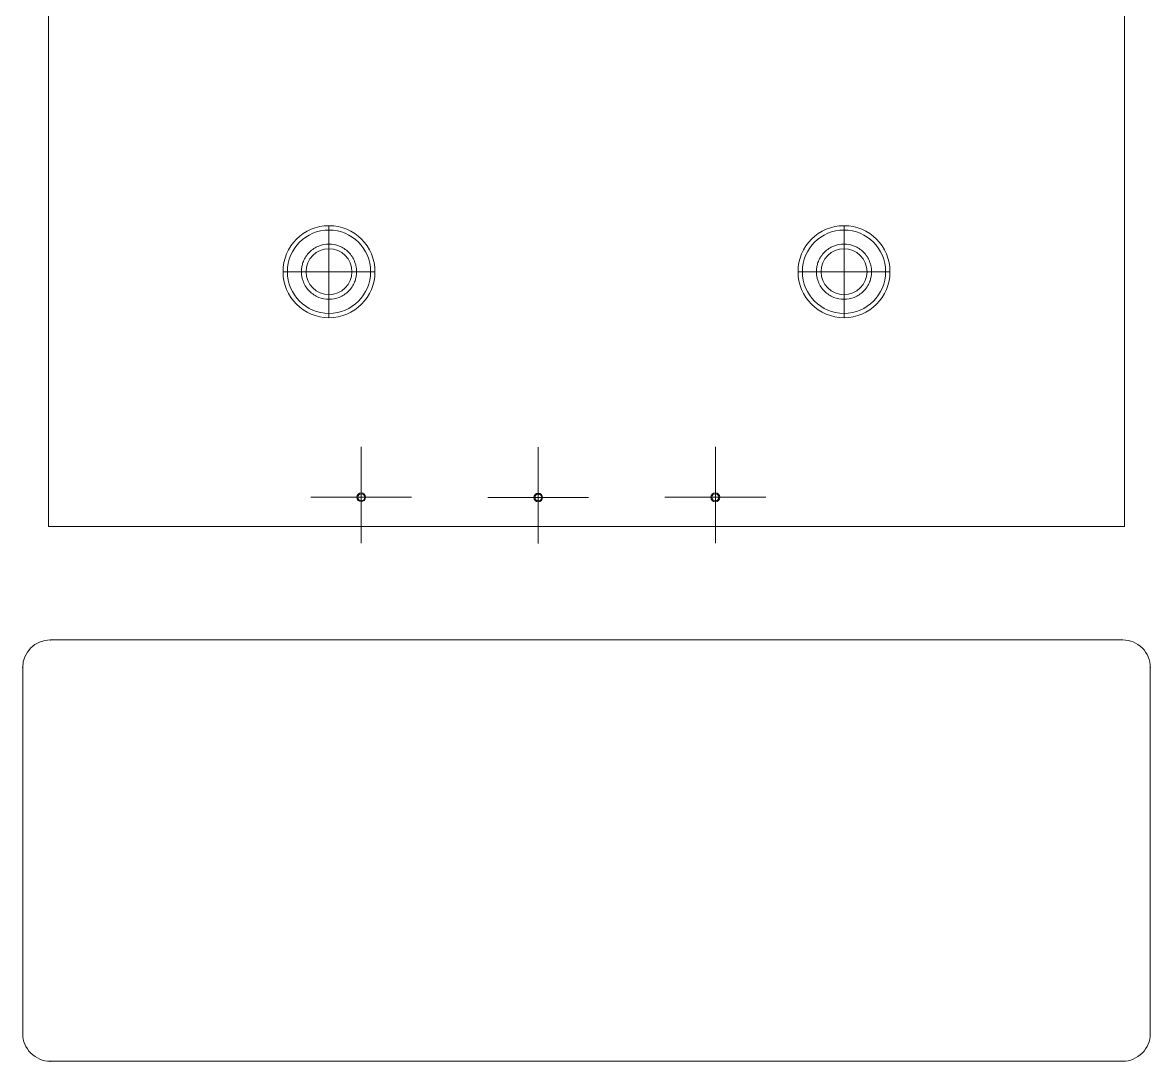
# Model space of a CAD drawing. Header units: millimetres. Extents: x -31 to 31, y -56 to 56.
# Drawn here: x -30.7 to 30.7, y -56.5 to 0 of the extents above; entities that cross this region are included whole.
import ezdxf

# ---------------------------------------------------------------- set-up
doc = ezdxf.new("R2010")
doc.units = ezdxf.units.MM
doc.header["$MEASUREMENT"] = 0

msp = doc.modelspace()

# ---------------------------------------------------------------- linework, layer by layer
at = {"layer": 'Defpoints', "lineweight": 15}
for points in [[(-29.2499, 28.3097), (-29.2499, 28.3097), (-29.2499, -27.3902), (-29.2499, -27.3902)], [(29.2499, -27.3902), (29.2499, -27.3902), (29.2499, 28.3097), (29.2499, 28.3097)], [(-28.7547, -27.3902), (-28.7547, -27.3902), (-29.2499, -27.3902), (-29.2499, -27.3902)], [(-27.7969, -27.3902), (-27.7969, -27.3902), (-28.7547, -27.3902), (-28.7547, -27.3902)], [(27.797, -27.3902), (27.797, -27.3902), (-27.7969, -27.3902), (-27.7969, -27.3902)], [(28.7547, -27.3902), (28.7547, -27.3902), (27.797, -27.3902), (27.797, -27.3902)], [(29.2499, -27.3902), (29.2499, -27.3902), (28.7547, -27.3902), (28.7547, -27.3902)], [(-29.15, -33.5502), (-29.9784, -33.5502), (-30.65, -34.2218), (-30.65, -35.05)], [(-29.15, -33.5502), (-29.15, -33.5502), (29.15, -33.5502), (29.15, -33.5502)], [(-30.6498, -54.9501), (-30.6498, -54.9501), (-30.6498, -35.05), (-30.6498, -35.05)], [(30.6498, -35.05), (30.6498, -35.05), (30.6498, -54.9501), (30.6498, -54.9501)], [(29.15, -56.4501), (29.15, -56.4501), (-29.15, -56.4501), (-29.15, -56.4501)]]:
    msp.add_open_spline(points, degree=3, dxfattribs=at)
for points, knots in [([(-11.4999, -13.5402), (-11.4999, -12.1595), (-12.6192, -11.0402), (-13.9999, -11.0402), (-13.9999, -11.0402), (-15.3807, -11.0402), (-16.4999, -12.1595), (-16.4999, -13.5402), (-16.4999, -13.5402), (-16.4999, -14.9209), (-15.3807, -16.0402), (-14, -16.0402), (-14, -16.0402), (-12.6192, -16.0402), (-11.5, -14.9209), (-11.4999, -13.5402)], [0, 0, 0, 0, 0.25, 0.25, 0.25, 0.25, 0.5, 0.5, 0.5, 0.5, 0.75, 0.75, 0.75, 0.75, 1, 1, 1, 1]), ([(-11.7358, -13.5402), (-11.7358, -12.2897), (-12.7495, -11.276), (-13.9999, -11.276), (-13.9999, -11.276), (-15.2504, -11.276), (-16.2641, -12.2897), (-16.2641, -13.5402), (-16.2641, -13.5402), (-16.2641, -14.7907), (-15.2504, -15.8044), (-14, -15.8044), (-14, -15.8044), (-12.7495, -15.8044), (-11.7358, -14.7907), (-11.7358, -13.5402)], [0, 0, 0, 0, 0.25, 0.25, 0.25, 0.25, 0.5, 0.5, 0.5, 0.5, 0.75, 0.75, 0.75, 0.75, 1, 1, 1, 1]), ([(16.5001, -13.5402), (16.5001, -12.1595), (15.3808, -11.0402), (14.0001, -11.0402), (14.0001, -11.0402), (12.6193, -11.0402), (11.5001, -12.1595), (11.5001, -13.5402), (11.5001, -13.5402), (11.5001, -14.9209), (12.6193, -16.0402), (14, -16.0402), (14, -16.0402), (15.3808, -16.0402), (16.5, -14.9209), (16.5001, -13.5402)], [0, 0, 0, 0, 0.25, 0.25, 0.25, 0.25, 0.5, 0.5, 0.5, 0.5, 0.75, 0.75, 0.75, 0.75, 1, 1, 1, 1]), ([(16.2642, -13.5402), (16.2642, -12.2897), (15.2505, -11.276), (14.0001, -11.276), (14.0001, -11.276), (12.7496, -11.276), (11.7359, -12.2897), (11.7359, -13.5402), (11.7359, -13.5402), (11.7359, -14.7907), (12.7496, -15.8044), (14, -15.8044), (14, -15.8044), (15.2505, -15.8044), (16.2642, -14.7907), (16.2642, -13.5402)], [0, 0, 0, 0, 0.25, 0.25, 0.25, 0.25, 0.5, 0.5, 0.5, 0.5, 0.75, 0.75, 0.75, 0.75, 1, 1, 1, 1]), ([(-15.4999, -13.5402), (-15.4991, -13.5023), (-15.4983, -13.4643), (-15.4956, -13.4265), (-15.4956, -13.4265), (-15.493, -13.389), (-15.4887, -13.3516), (-15.483, -13.3144), (-15.483, -13.3144), (-15.4773, -13.2774), (-15.4703, -13.2405), (-15.4619, -13.204), (-15.4619, -13.204), (-15.4535, -13.1674), (-15.4436, -13.1311), (-15.4325, -13.0952), (-15.4325, -13.0952), (-15.4212, -13.059), (-15.4086, -13.0233), (-15.3946, -12.9881), (-15.3946, -12.9881), (-15.3572, -12.8934), (-15.3102, -12.8022), (-15.2542, -12.7169), (-15.2542, -12.7169), (-15.1981, -12.6314), (-15.133, -12.5519), (-15.0606, -12.4796), (-15.0606, -12.4796), (-14.9885, -12.4075), (-14.9092, -12.3425), (-14.8241, -12.2865), (-14.8241, -12.2865), (-14.7387, -12.2303), (-14.6474, -12.1831), (-14.5521, -12.1455), (-14.5521, -12.1455), (-14.3772, -12.0766), (-14.1886, -12.0402), (-13.9999, -12.0402), (-13.9999, -12.0402), (-13.8113, -12.0402), (-13.6227, -12.0766), (-13.4478, -12.1455), (-13.4478, -12.1455), (-13.3528, -12.183), (-13.2618, -12.23), (-13.1767, -12.2859), (-13.1767, -12.2859), (-13.0912, -12.3421), (-13.0116, -12.4072), (-12.9393, -12.4796), (-12.9393, -12.4796), (-12.8672, -12.5516), (-12.8022, -12.6309), (-12.7462, -12.7161), (-12.7462, -12.7161), (-12.69, -12.8015), (-12.6428, -12.893), (-12.6053, -12.9881), (-12.6053, -12.9881), (-12.5822, -13.0465), (-12.5627, -13.1063), (-12.5469, -13.1671), (-12.5469, -13.1671), (-12.5311, -13.2276), (-12.519, -13.2891), (-12.5118, -13.3511), (-12.5118, -13.3511), (-12.5045, -13.4138), (-12.5022, -13.477), (-12.4999, -13.5402)], [0, 0, 0, 0, 0.0555556, 0.0555556, 0.0555556, 0.0555556, 0.1111111, 0.1111111, 0.1111111, 0.1111111, 0.1666667, 0.1666667, 0.1666667, 0.1666667, 0.2222222, 0.2222222, 0.2222222, 0.2222222, 0.2777778, 0.2777778, 0.2777778, 0.2777778, 0.3333333, 0.3333333, 0.3333333, 0.3333333, 0.3888889, 0.3888889, 0.3888889, 0.3888889, 0.4444444, 0.4444444, 0.4444444, 0.4444444, 0.5, 0.5, 0.5, 0.5, 0.5555556, 0.5555556, 0.5555556, 0.5555556, 0.6111111, 0.6111111, 0.6111111, 0.6111111, 0.6666667, 0.6666667, 0.6666667, 0.6666667, 0.7222222, 0.7222222, 0.7222222, 0.7222222, 0.7777778, 0.7777778, 0.7777778, 0.7777778, 0.8333333, 0.8333333, 0.8333333, 0.8333333, 0.8888889, 0.8888889, 0.8888889, 0.8888889, 0.9444444, 0.9444444, 0.9444444, 0.9444444, 1, 1, 1, 1]), ([(12.5001, -13.5402), (12.5009, -13.5023), (12.5017, -13.4643), (12.5044, -13.4265), (12.5044, -13.4265), (12.507, -13.389), (12.5113, -13.3516), (12.517, -13.3144), (12.517, -13.3144), (12.5227, -13.2774), (12.5297, -13.2405), (12.5381, -13.204), (12.5381, -13.204), (12.5465, -13.1674), (12.5564, -13.1311), (12.5675, -13.0952), (12.5675, -13.0952), (12.5788, -13.059), (12.5914, -13.0233), (12.6054, -12.9881), (12.6054, -12.9881), (12.6428, -12.8934), (12.6898, -12.8022), (12.7458, -12.7169), (12.7458, -12.7169), (12.8019, -12.6314), (12.867, -12.5519), (12.9394, -12.4796), (12.9394, -12.4796), (13.0115, -12.4075), (13.0908, -12.3425), (13.1759, -12.2865), (13.1759, -12.2865), (13.2613, -12.2303), (13.3526, -12.1831), (13.4479, -12.1455), (13.4479, -12.1455), (13.6228, -12.0766), (13.8114, -12.0402), (14.0001, -12.0402), (14.0001, -12.0402), (14.1887, -12.0402), (14.3773, -12.0766), (14.5522, -12.1455), (14.5522, -12.1455), (14.6472, -12.183), (14.7382, -12.23), (14.8233, -12.2859), (14.8233, -12.2859), (14.9088, -12.3421), (14.9884, -12.4072), (15.0607, -12.4796), (15.0607, -12.4796), (15.1328, -12.5516), (15.1978, -12.6309), (15.2538, -12.7161), (15.2538, -12.7161), (15.31, -12.8015), (15.3572, -12.893), (15.3947, -12.9881), (15.3947, -12.9881), (15.4178, -13.0465), (15.4373, -13.1063), (15.4531, -13.1671), (15.4531, -13.1671), (15.4689, -13.2276), (15.481, -13.2891), (15.4882, -13.3511), (15.4882, -13.3511), (15.4955, -13.4138), (15.4978, -13.477), (15.5001, -13.5402)], [0, 0, 0, 0, 0.0555556, 0.0555556, 0.0555556, 0.0555556, 0.1111111, 0.1111111, 0.1111111, 0.1111111, 0.1666667, 0.1666667, 0.1666667, 0.1666667, 0.2222222, 0.2222222, 0.2222222, 0.2222222, 0.2777778, 0.2777778, 0.2777778, 0.2777778, 0.3333333, 0.3333333, 0.3333333, 0.3333333, 0.3888889, 0.3888889, 0.3888889, 0.3888889, 0.4444444, 0.4444444, 0.4444444, 0.4444444, 0.5, 0.5, 0.5, 0.5, 0.5555556, 0.5555556, 0.5555556, 0.5555556, 0.6111111, 0.6111111, 0.6111111, 0.6111111, 0.6666667, 0.6666667, 0.6666667, 0.6666667, 0.7222222, 0.7222222, 0.7222222, 0.7222222, 0.7777778, 0.7777778, 0.7777778, 0.7777778, 0.8333333, 0.8333333, 0.8333333, 0.8333333, 0.8888889, 0.8888889, 0.8888889, 0.8888889, 0.9444444, 0.9444444, 0.9444444, 0.9444444, 1, 1, 1, 1]), ([(-12.7499, -13.5402), (-12.7499, -12.8499), (-13.3096, -12.2902), (-13.9999, -12.2902), (-13.9999, -12.2902), (-14.6903, -12.2902), (-15.2499, -12.8499), (-15.2499, -13.5402), (-15.2499, -13.5402), (-15.2499, -14.2306), (-14.6903, -14.7902), (-14, -14.7902), (-14, -14.7902), (-13.3096, -14.7902), (-12.7499, -14.2306), (-12.7499, -13.5402)], [0, 0, 0, 0, 0.25, 0.25, 0.25, 0.25, 0.5, 0.5, 0.5, 0.5, 0.75, 0.75, 0.75, 0.75, 1, 1, 1, 1]), ([(15.2501, -13.5402), (15.2501, -12.8499), (14.6904, -12.2902), (14.0001, -12.2902), (14.0001, -12.2902), (13.3097, -12.2902), (12.7501, -12.8499), (12.7501, -13.5402), (12.7501, -13.5402), (12.7501, -14.2306), (13.3097, -14.7902), (14, -14.7902), (14, -14.7902), (14.6904, -14.7902), (15.2501, -14.2306), (15.2501, -13.5402)], [0, 0, 0, 0, 0.25, 0.25, 0.25, 0.25, 0.5, 0.5, 0.5, 0.5, 0.75, 0.75, 0.75, 0.75, 1, 1, 1, 1]), ([(-12.4999, -13.5402), (-12.5008, -13.5782), (-12.5016, -13.6161), (-12.5043, -13.6539), (-12.5043, -13.6539), (-12.5069, -13.6914), (-12.5112, -13.7288), (-12.5169, -13.766), (-12.5169, -13.766), (-12.5226, -13.8031), (-12.5296, -13.8399), (-12.538, -13.8764), (-12.538, -13.8764), (-12.5464, -13.9131), (-12.5563, -13.9493), (-12.5674, -13.9852), (-12.5674, -13.9852), (-12.5787, -14.0214), (-12.5913, -14.0571), (-12.6053, -14.0924), (-12.6053, -14.0924), (-12.6427, -14.1871), (-12.6897, -14.2782), (-12.7457, -14.3635), (-12.7457, -14.3635), (-12.8018, -14.449), (-12.8669, -14.5285), (-12.9393, -14.6009), (-12.9393, -14.6009), (-13.0114, -14.673), (-13.0907, -14.7379), (-13.1758, -14.7939), (-13.1758, -14.7939), (-13.2612, -14.8501), (-13.3525, -14.8973), (-13.4478, -14.9349), (-13.4478, -14.9349), (-13.6227, -15.0038), (-13.8113, -15.0402), (-13.9999, -15.0402), (-13.9999, -15.0402), (-14.1886, -15.0402), (-14.3772, -15.0038), (-14.5521, -14.9349), (-14.5521, -14.9349), (-14.6471, -14.8975), (-14.7381, -14.8504), (-14.8232, -14.7945), (-14.8232, -14.7945), (-14.9087, -14.7383), (-14.9882, -14.6732), (-15.0606, -14.6009), (-15.0606, -14.6009), (-15.1327, -14.5288), (-15.1976, -14.4495), (-15.2536, -14.3644), (-15.2536, -14.3644), (-15.3098, -14.2789), (-15.357, -14.1874), (-15.3946, -14.0924), (-15.3946, -14.0924), (-15.4177, -14.0339), (-15.4372, -13.9742), (-15.453, -13.9133), (-15.453, -13.9133), (-15.4688, -13.8528), (-15.4809, -13.7913), (-15.4881, -13.7293), (-15.4881, -13.7293), (-15.4954, -13.6666), (-15.4977, -13.6034), (-15.4999, -13.5402)], [0, 0, 0, 0, 0.0555556, 0.0555556, 0.0555556, 0.0555556, 0.1111111, 0.1111111, 0.1111111, 0.1111111, 0.1666667, 0.1666667, 0.1666667, 0.1666667, 0.2222222, 0.2222222, 0.2222222, 0.2222222, 0.2777778, 0.2777778, 0.2777778, 0.2777778, 0.3333333, 0.3333333, 0.3333333, 0.3333333, 0.3888889, 0.3888889, 0.3888889, 0.3888889, 0.4444444, 0.4444444, 0.4444444, 0.4444444, 0.5, 0.5, 0.5, 0.5, 0.5555556, 0.5555556, 0.5555556, 0.5555556, 0.6111111, 0.6111111, 0.6111111, 0.6111111, 0.6666667, 0.6666667, 0.6666667, 0.6666667, 0.7222222, 0.7222222, 0.7222222, 0.7222222, 0.7777778, 0.7777778, 0.7777778, 0.7777778, 0.8333333, 0.8333333, 0.8333333, 0.8333333, 0.8888889, 0.8888889, 0.8888889, 0.8888889, 0.9444444, 0.9444444, 0.9444444, 0.9444444, 1, 1, 1, 1]), ([(15.5001, -13.5402), (15.4992, -13.5782), (15.4984, -13.6161), (15.4957, -13.6539), (15.4957, -13.6539), (15.4931, -13.6914), (15.4888, -13.7288), (15.4831, -13.766), (15.4831, -13.766), (15.4774, -13.8031), (15.4704, -13.8399), (15.462, -13.8764), (15.462, -13.8764), (15.4536, -13.9131), (15.4437, -13.9493), (15.4326, -13.9852), (15.4326, -13.9852), (15.4213, -14.0214), (15.4087, -14.0571), (15.3947, -14.0924), (15.3947, -14.0924), (15.3573, -14.1871), (15.3103, -14.2782), (15.2543, -14.3635), (15.2543, -14.3635), (15.1982, -14.449), (15.1331, -14.5285), (15.0607, -14.6009), (15.0607, -14.6009), (14.9886, -14.673), (14.9093, -14.7379), (14.8242, -14.7939), (14.8242, -14.7939), (14.7388, -14.8501), (14.6475, -14.8973), (14.5522, -14.9349), (14.5522, -14.9349), (14.3773, -15.0038), (14.1887, -15.0402), (14.0001, -15.0402), (14.0001, -15.0402), (13.8114, -15.0402), (13.6228, -15.0038), (13.4479, -14.9349), (13.4479, -14.9349), (13.3529, -14.8975), (13.2619, -14.8504), (13.1768, -14.7945), (13.1768, -14.7945), (13.0913, -14.7383), (13.0118, -14.6732), (12.9394, -14.6009), (12.9394, -14.6009), (12.8673, -14.5288), (12.8024, -14.4495), (12.7464, -14.3644), (12.7464, -14.3644), (12.6902, -14.2789), (12.643, -14.1874), (12.6054, -14.0924), (12.6054, -14.0924), (12.5823, -14.0339), (12.5628, -13.9742), (12.547, -13.9133), (12.547, -13.9133), (12.5312, -13.8528), (12.5191, -13.7913), (12.5119, -13.7293), (12.5119, -13.7293), (12.5046, -13.6666), (12.5023, -13.6034), (12.5001, -13.5402)], [0, 0, 0, 0, 0.0555556, 0.0555556, 0.0555556, 0.0555556, 0.1111111, 0.1111111, 0.1111111, 0.1111111, 0.1666667, 0.1666667, 0.1666667, 0.1666667, 0.2222222, 0.2222222, 0.2222222, 0.2222222, 0.2777778, 0.2777778, 0.2777778, 0.2777778, 0.3333333, 0.3333333, 0.3333333, 0.3333333, 0.3888889, 0.3888889, 0.3888889, 0.3888889, 0.4444444, 0.4444444, 0.4444444, 0.4444444, 0.5, 0.5, 0.5, 0.5, 0.5555556, 0.5555556, 0.5555556, 0.5555556, 0.6111111, 0.6111111, 0.6111111, 0.6111111, 0.6666667, 0.6666667, 0.6666667, 0.6666667, 0.7222222, 0.7222222, 0.7222222, 0.7222222, 0.7777778, 0.7777778, 0.7777778, 0.7777778, 0.8333333, 0.8333333, 0.8333333, 0.8333333, 0.8888889, 0.8888889, 0.8888889, 0.8888889, 0.9444444, 0.9444444, 0.9444444, 0.9444444, 1, 1, 1, 1]), ([(-12.0095, -25.7973), (-12.0095, -25.6657), (-12.1162, -25.559), (-12.2479, -25.559), (-12.2479, -25.559), (-12.3795, -25.559), (-12.4863, -25.6657), (-12.4863, -25.7973), (-12.4863, -25.7973), (-12.4863, -25.929), (-12.3795, -26.0357), (-12.2479, -26.0357), (-12.2479, -26.0357), (-12.1162, -26.0357), (-12.0095, -25.929), (-12.0095, -25.7973)], [0, 0, 0, 0, 0.25, 0.25, 0.25, 0.25, 0.5, 0.5, 0.5, 0.5, 0.75, 0.75, 0.75, 0.75, 1, 1, 1, 1]), ([(-12.0595, -25.7973), (-12.0595, -25.6933), (-12.1439, -25.609), (-12.2479, -25.609), (-12.2479, -25.609), (-12.3519, -25.609), (-12.4363, -25.6933), (-12.4363, -25.7973), (-12.4363, -25.7973), (-12.4363, -25.9014), (-12.3519, -25.9857), (-12.2479, -25.9857), (-12.2479, -25.9857), (-12.1439, -25.9857), (-12.0595, -25.9014), (-12.0595, -25.7973)], [0, 0, 0, 0, 0.25, 0.25, 0.25, 0.25, 0.5, 0.5, 0.5, 0.5, 0.75, 0.75, 0.75, 0.75, 1, 1, 1, 1]), ([(-2.384, -25.8099), (-2.384, -25.6782), (-2.4907, -25.5715), (-2.6224, -25.5715), (-2.6224, -25.5715), (-2.754, -25.5715), (-2.8607, -25.6782), (-2.8607, -25.8099), (-2.8607, -25.8099), (-2.8607, -25.9416), (-2.754, -26.0483), (-2.6224, -26.0483), (-2.6224, -26.0483), (-2.4907, -26.0483), (-2.384, -25.9416), (-2.384, -25.8099)], [0, 0, 0, 0, 0.25, 0.25, 0.25, 0.25, 0.5, 0.5, 0.5, 0.5, 0.75, 0.75, 0.75, 0.75, 1, 1, 1, 1]), ([(-2.434, -25.8099), (-2.434, -25.7059), (-2.5183, -25.6215), (-2.6224, -25.6215), (-2.6224, -25.6215), (-2.7264, -25.6215), (-2.8107, -25.7059), (-2.8107, -25.8099), (-2.8107, -25.8099), (-2.8107, -25.9139), (-2.7264, -25.9983), (-2.6224, -25.9983), (-2.6224, -25.9983), (-2.5183, -25.9983), (-2.434, -25.9139), (-2.434, -25.8099)], [0, 0, 0, 0, 0.25, 0.25, 0.25, 0.25, 0.5, 0.5, 0.5, 0.5, 0.75, 0.75, 0.75, 0.75, 1, 1, 1, 1]), ([(7.2437, -25.8019), (7.2437, -25.6703), (7.1369, -25.5636), (7.0053, -25.5636), (7.0053, -25.5636), (6.8736, -25.5636), (6.7669, -25.6703), (6.7669, -25.8019), (6.7669, -25.8019), (6.7669, -25.9336), (6.8736, -26.0403), (7.0053, -26.0403), (7.0053, -26.0403), (7.1369, -26.0403), (7.2437, -25.9336), (7.2437, -25.8019)], [0, 0, 0, 0, 0.25, 0.25, 0.25, 0.25, 0.5, 0.5, 0.5, 0.5, 0.75, 0.75, 0.75, 0.75, 1, 1, 1, 1]), ([(7.1937, -25.8019), (7.1937, -25.6979), (7.1093, -25.6136), (7.0053, -25.6136), (7.0053, -25.6136), (6.9013, -25.6136), (6.8169, -25.6979), (6.8169, -25.8019), (6.8169, -25.8019), (6.8169, -25.906), (6.9013, -25.9903), (7.0053, -25.9903), (7.0053, -25.9903), (7.1093, -25.9903), (7.1937, -25.906), (7.1937, -25.8019)], [0, 0, 0, 0, 0.25, 0.25, 0.25, 0.25, 0.5, 0.5, 0.5, 0.5, 0.75, 0.75, 0.75, 0.75, 1, 1, 1, 1]), ([(30.65, -35.05), (30.65, -34.6523), (30.492, -34.2707), (30.2106, -33.9896), (30.2106, -33.9896), (29.9293, -33.7082), (29.5478, -33.5502), (29.15, -33.5502)], [0, 0, 0, 0, 0.5, 0.5, 0.5, 0.5, 1, 1, 1, 1]), ([(-30.65, -54.9501), (-30.65, -55.3481), (-30.492, -55.7296), (-30.2106, -56.0107), (-30.2106, -56.0107), (-29.9295, -56.2921), (-29.5478, -56.4501), (-29.15, -56.4501)], [0, 0, 0, 0, 0.5, 0.5, 0.5, 0.5, 1, 1, 1, 1]), ([(29.15, -56.4501), (29.5478, -56.4501), (29.9293, -56.2921), (30.2106, -56.0107), (30.2106, -56.0107), (30.492, -55.7296), (30.65, -55.3481), (30.65, -54.9501)], [0, 0, 0, 0, 0.5, 0.5, 0.5, 0.5, 1, 1, 1, 1])]:
    msp.add_open_spline(points, degree=3, knots=knots, dxfattribs=at)
at = {"layer": 'Defpoints', "lineweight": 9}
for points in [[(-13.9999, -13.5402), (-13.9999, -13.5402), (-13.9999, -11.0402), (-13.9999, -11.0402)], [(14.0001, -13.5402), (14.0001, -13.5402), (14.0001, -11.0402), (14.0001, -11.0402)], [(-13.9999, -13.5402), (-13.9999, -13.5402), (-16.4999, -13.5402), (-16.4999, -13.5402)], [(-13.9999, -13.5402), (-13.9999, -13.5402), (-13.9999, -16.0402), (-13.9999, -16.0402)], [(-13.9999, -13.5402), (-13.9999, -13.5402), (-11.4999, -13.5402), (-11.4999, -13.5402)], [(14.0001, -13.5402), (14.0001, -13.5402), (11.5001, -13.5402), (11.5001, -13.5402)], [(14.0001, -13.5402), (14.0001, -13.5402), (14.0001, -16.0402), (14.0001, -16.0402)], [(14.0001, -13.5402), (14.0001, -13.5402), (16.5001, -13.5402), (16.5001, -13.5402)], [(-12.2479, -23.2973), (-12.2479, -23.2973), (-12.2479, -23.059), (-12.2479, -23.059)], [(-12.2479, -25.7973), (-12.2479, -25.7973), (-12.2479, -23.2973), (-12.2479, -23.2973)], [(-2.6224, -23.3099), (-2.6224, -23.3099), (-2.6224, -23.0715), (-2.6224, -23.0715)], [(7.0053, -23.3019), (7.0053, -23.3019), (7.0053, -23.0636), (7.0053, -23.0636)], [(-2.6224, -25.8099), (-2.6224, -25.8099), (-2.6224, -23.3099), (-2.6224, -23.3099)], [(7.0053, -25.8019), (7.0053, -25.8019), (7.0053, -23.3019), (7.0053, -23.3019)], [(-14.7479, -25.7973), (-14.7479, -25.7973), (-14.9863, -25.7973), (-14.9863, -25.7973)], [(-12.2479, -25.7973), (-12.2479, -25.7973), (-14.7479, -25.7973), (-14.7479, -25.7973)], [(-12.2479, -25.7973), (-12.2479, -25.7973), (-12.2479, -28.2973), (-12.2479, -28.2973)], [(-12.2479, -25.7973), (-12.2479, -25.7973), (-9.7479, -25.7973), (-9.7479, -25.7973)], [(-9.7479, -25.7973), (-9.7479, -25.7973), (-9.5095, -25.7973), (-9.5095, -25.7973)], [(-5.1224, -25.8099), (-5.1224, -25.8099), (-5.3607, -25.8099), (-5.3607, -25.8099)], [(-2.6224, -25.8099), (-2.6224, -25.8099), (-5.1224, -25.8099), (-5.1224, -25.8099)], [(-2.6224, -25.8099), (-2.6224, -25.8099), (-2.6224, -28.3099), (-2.6224, -28.3099)], [(-2.6224, -25.8099), (-2.6224, -25.8099), (-0.1224, -25.8099), (-0.1224, -25.8099)], [(-0.1224, -25.8099), (-0.1224, -25.8099), (0.116, -25.8099), (0.116, -25.8099)], [(4.5053, -25.8019), (4.5053, -25.8019), (4.2669, -25.8019), (4.2669, -25.8019)], [(7.0053, -25.8019), (7.0053, -25.8019), (4.5053, -25.8019), (4.5053, -25.8019)], [(7.0053, -25.8019), (7.0053, -25.8019), (7.0053, -28.3019), (7.0053, -28.3019)], [(7.0053, -25.8019), (7.0053, -25.8019), (9.5053, -25.8019), (9.5053, -25.8019)], [(9.5053, -25.8019), (9.5053, -25.8019), (9.7437, -25.8019), (9.7437, -25.8019)]]:
    msp.add_open_spline(points, degree=3, dxfattribs=at)
for points in [[(-29.16, -33.5502), (-29.16, -33.5557), (-29.1555, -33.5601), (-29.15, -33.5601), (-29.15, -33.5601), (-29.1445, -33.5601), (-29.1401, -33.5557), (-29.1401, -33.5502), (-29.1401, -33.5502), (-29.1401, -33.5445), (-29.1445, -33.54), (-29.15, -33.54), (-29.15, -33.54), (-29.1555, -33.54), (-29.16, -33.5445), (-29.16, -33.5502)], [(-30.66, -35.05), (-30.66, -35.0555), (-30.6555, -35.0602), (-30.65, -35.0602), (-30.65, -35.0602), (-30.6446, -35.0602), (-30.6401, -35.0555), (-30.6401, -35.05), (-30.6401, -35.05), (-30.6401, -35.0445), (-30.6446, -35.0401), (-30.65, -35.0401), (-30.65, -35.0401), (-30.6555, -35.0401), (-30.66, -35.0445), (-30.66, -35.05)], [(30.6401, -35.05), (30.6401, -35.0555), (30.6446, -35.0602), (30.65, -35.0602), (30.65, -35.0602), (30.6555, -35.0602), (30.66, -35.0555), (30.66, -35.05), (30.66, -35.05), (30.66, -35.0445), (30.6555, -35.0401), (30.65, -35.0401), (30.65, -35.0401), (30.6446, -35.0401), (30.6401, -35.0445), (30.6401, -35.05)], [(-29.16, -56.4501), (-29.16, -56.4556), (-29.1555, -56.4601), (-29.15, -56.4601), (-29.15, -56.4601), (-29.1445, -56.4601), (-29.1401, -56.4556), (-29.1401, -56.4501), (-29.1401, -56.4501), (-29.1401, -56.4447), (-29.1445, -56.4402), (-29.15, -56.4402), (-29.15, -56.4402), (-29.1555, -56.4402), (-29.16, -56.4447), (-29.16, -56.4501)]]:
    msp.add_open_spline(points, degree=3, knots=[0, 0, 0, 0, 0.25, 0.25, 0.25, 0.25, 0.5, 0.5, 0.5, 0.5, 0.75, 0.75, 0.75, 0.75, 1, 1, 1, 1], dxfattribs=at)

doc.saveas('drawing.dxf')
